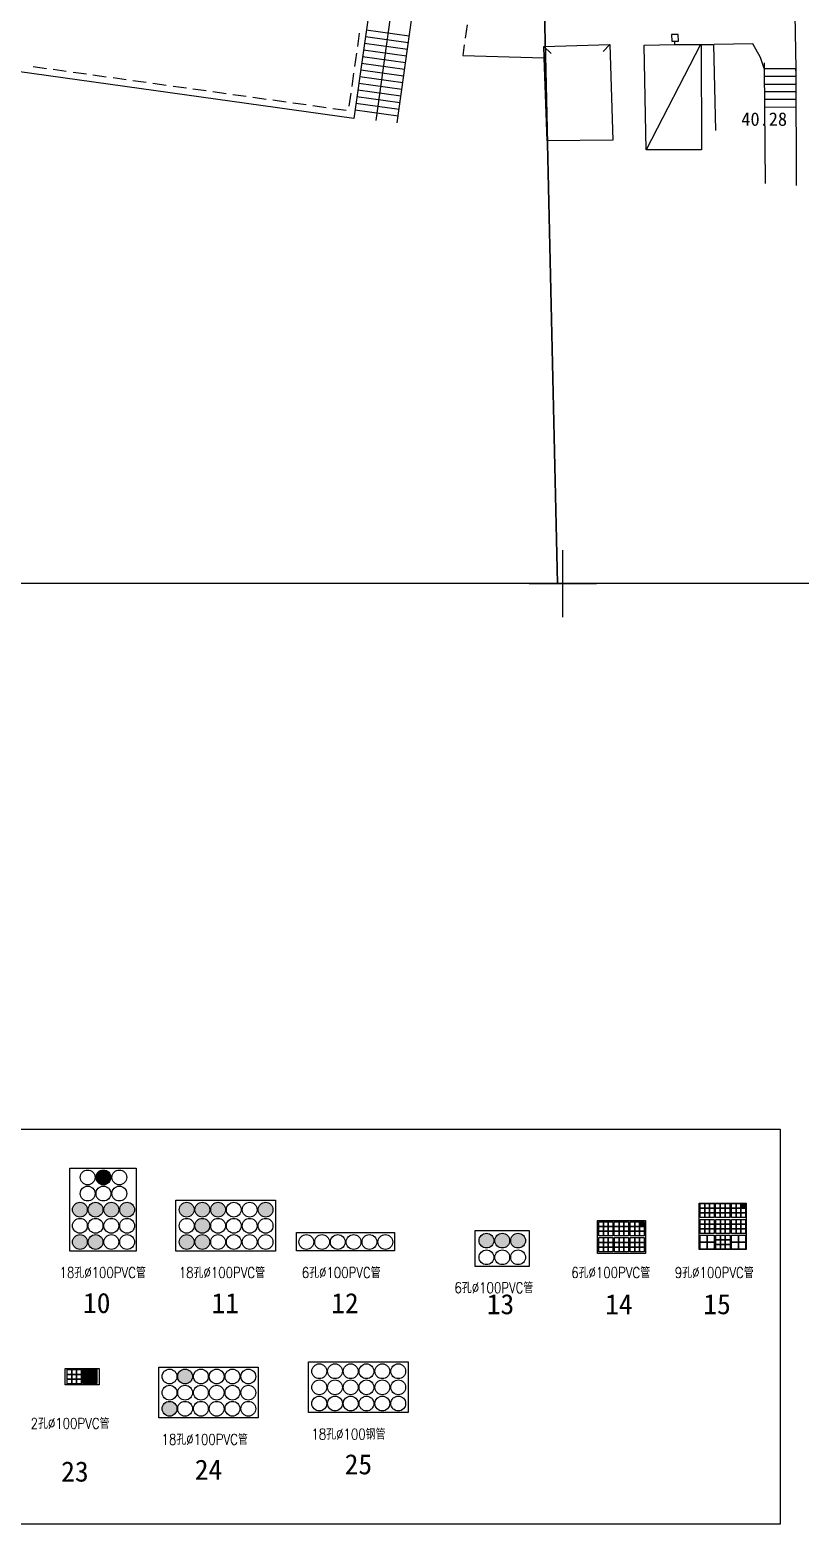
# Model space of a CAD drawing. Extents: x 501830 to 502977, y 299930 to 300245.
# Drawn here: x 502560.4 to 502617.6, y 299930 to 300041.2 of the extents above; entities that cross this region are included whole.
import ezdxf
from ezdxf.enums import TextEntityAlignment as Align

# ---------------------------------------------------------------- set-up
doc = ezdxf.new("R2010")
doc.units = 0
doc.linetypes.add('444', pattern=[0.3, 0.2, -0.1])
for name, color, linetype in [('BJ02', 7, 'Continuous'), ('BJ04', 7, 'Continuous'), ('BJ08', 7, 'Continuous'), ('TK', 7, 'Continuous'), ('电信断面图及编号', 3, 'Continuous'), ('电信注记', 3, 'Continuous'), ('电信管线', 3, 'Continuous')]:
    doc.layers.add(name, color=color, linetype=linetype)
doc.layers.add('道路红线', color=11, linetype='Continuous', lineweight=30)
doc.styles.add('HZ', font='simplex.shx', dxfattribs={"bigfont": 'hztxt'})
doc.styles.get("Standard").update_dxf_attribs({"font": 'SIMFANG.TTF'})
doc.styles.add('粗等线', font='SIMHEI.TTF')
doc.linetypes.add('45002', pattern='A,0.01,[135,bjxx.shx,S=0.15,R=0,X=0,Y=0],0.15,[135,bjxx.shx,S=0.1,R=0,X=0,Y=0],0.14', length=0.3)
doc.linetypes.add('45003', pattern='A,1e-05,[136,bjxx.shx,S=0.075,R=0,X=-1e-05,Y=0],0.15', length=0.15001)

# ---------------------------------------------------------------- blocks, each defined once
blk = doc.blocks.new('236')
blk.add_lwpolyline([(-0.5, -0.5), (0.5, -0.5), (0.5, 0.5), (-0.5, 0.5)], close=True)
blk = doc.blocks.new('acfgw')
at = {"color": 4}
for p, q in [((0, -5), (0, 5)), ((-5, 0), (5, 0))]:
    blk.add_line(p, q, dxfattribs=at)

msp = doc.modelspace()

# ---------------------------------------------------------------- hatches: boundary and pattern name
at = {"layer": '电信断面图及编号', "linetype": 'Continuous'}
h = msp.add_hatch(color=256, dxfattribs=at)
edge = h.paths.add_edge_path()
edge.add_arc((502564.1, 299953.43), 0.551, 0, 360)
edge = h.paths.add_edge_path()
edge.add_arc((502565.26, 299953.43), 0.551, 0, 360)
edge = h.paths.add_edge_path()
edge.add_arc((502566.43, 299953.43), 0.551, 0, 360)
edge = h.paths.add_edge_path()
edge.add_arc((502567.61, 299953.43), 0.551, 0, 360)
edge = h.paths.add_edge_path()
edge.add_arc((502564.1, 299951.03), 0.551, 0, 360)
edge = h.paths.add_edge_path()
edge.add_arc((502565.26, 299951.03), 0.551, 0, 360)
h = msp.add_hatch(color=256, dxfattribs=at)
edge = h.paths.add_edge_path()
edge.add_arc((502572.04, 299953.43), 0.551, 0, 360)
edge = h.paths.add_edge_path()
edge.add_arc((502574.37, 299953.43), 0.551, 0, 360)
edge = h.paths.add_edge_path()
edge.add_arc((502573.2, 299953.43), 0.551, 0, 360)
edge = h.paths.add_edge_path()
edge.add_arc((502577.9, 299953.43), 0.551, 0, 360)
edge = h.paths.add_edge_path()
edge.add_arc((502573.2, 299952.23), 0.551, 0, 360)
edge = h.paths.add_edge_path()
edge.add_arc((502572.04, 299951.03), 0.551, 0, 360)
edge = h.paths.add_edge_path()
edge.add_arc((502573.2, 299951.03), 0.551, 0, 360)
at = {"layer": '电信注记', "linetype": 'Continuous'}
h = msp.add_hatch(color=256, dxfattribs=at)
edge = h.paths.add_edge_path()
edge.add_arc((502571.92, 299941.02), 0.551, 0, 360)
edge = h.paths.add_edge_path()
edge.add_arc((502570.76, 299938.62), 0.551, 0, 360)
at = {"layer": '电信管线', "linetype": 'Continuous'}
h = msp.add_hatch(color=256, dxfattribs=at)
edge = h.paths.add_edge_path()
edge.add_arc((502565.85, 299955.83), 0.551, 0, 360)
for points in [[(502613.22, 299953.89), (502613.57, 299953.89), (502613.57, 299953.54), (502613.22, 299953.54)], [(502605.69, 299952.53), (502606.04, 299952.53), (502606.04, 299952.18), (502605.69, 299952.18)]]:
    msp.add_hatch(color=256, dxfattribs=at).paths.add_polyline_path(points)
h = msp.add_hatch(color=256, dxfattribs=at)
edge = h.paths.add_edge_path()
edge.add_arc((502594.32, 299951.13), 0.551, 0, 360)
edge = h.paths.add_edge_path()
edge.add_arc((502595.49, 299951.13), 0.551, 0, 360)
edge = h.paths.add_edge_path()
edge.add_arc((502596.67, 299951.13), 0.551, 0, 360)
h = msp.add_hatch(color=256, dxfattribs=at)
h.paths.add_polyline_path([(502564.32, 299941.53), (502564.84, 299941.53), (502564.84, 299941.01), (502564.32, 299941.01)])
h.paths.add_polyline_path([(502564.84, 299941.53), (502565.36, 299941.53), (502565.36, 299941.01), (502564.84, 299941.01)])
h.paths.add_polyline_path([(502564.32, 299941.01), (502564.84, 299941.01), (502564.84, 299940.49), (502564.32, 299940.49)])
h.paths.add_polyline_path([(502564.84, 299941.01), (502565.36, 299941.01), (502565.36, 299940.49), (502564.84, 299940.49)])

# ---------------------------------------------------------------- linework, layer by layer
at = {"linetype": 'Continuous'}
msp.add_lwpolyline([(501950, 300200), (502700, 300200), (502700, 300000), (501950, 300000)], close=True, dxfattribs=at)
at = {"layer": 'BJ02', "linetype": 'Continuous'}
msp.add_lwpolyline([(502587.24, 300054.16), (502584.47, 300034.61), (502509.44, 300045.11)], dxfattribs=at)
at = {"layer": 'BJ02', "linetype": 'Continuous', "flags": 128}
for points in [[(502587.8, 300046.78), (502586.09, 300034.45)], [(502587.68, 300034.29), (502589.39, 300046.56)], [(502584.86, 300040.96), (502584.72, 300039.97)], [(502588.51, 300040.23), (502585.32, 300040.68)], [(502588.58, 300040.73), (502585.38, 300041.17)], [(502588.37, 300039.24), (502585.18, 300039.69)], [(502588.44, 300039.74), (502585.25, 300040.18)], [(502598.58, 300039.96), (502599.13, 300039.45)], [(502603.49, 300040.12), (502602.98, 300039.58)], [(502610.23, 300040.1), (502606.19, 300032.28)], [(502608.31, 300040.1), (502608.31, 300040.34)], [(502610.27, 300040.1), (502611.2, 300040.1), (502611.34, 300033.71)], [(502561.61, 300038.31), (502560.62, 300038.45)], [(502584.65, 300039.47), (502584.51, 300038.48)], [(502588.23, 300038.25), (502585.04, 300038.7)], [(502588.3, 300038.74), (502585.11, 300039.19)], [(502563.09, 300038.1), (502562.1, 300038.24)], [(502564.58, 300037.9), (502563.59, 300038.03)], [(502566.06, 300037.69), (502565.07, 300037.83)], [(502567.55, 300037.48), (502566.56, 300037.62)], [(502569.03, 300037.27), (502568.04, 300037.41)], [(502584.44, 300037.98), (502584.3, 300036.99)], [(502588.09, 300037.26), (502584.9, 300037.71)], [(502588.16, 300037.76), (502584.97, 300038.2)], [(502570.52, 300037.06), (502569.53, 300037.2)], [(502572.01, 300036.85), (502571.02, 300036.99)], [(502573.49, 300036.65), (502572.5, 300036.79)], [(502574.98, 300036.44), (502573.99, 300036.58)], [(502576.46, 300036.23), (502575.47, 300036.37)], [(502577.95, 300036.02), (502576.96, 300036.16)], [(502584.23, 300036.5), (502584.09, 300035.51)], [(502587.89, 300035.77), (502584.69, 300036.22)], [(502587.95, 300036.27), (502584.76, 300036.71)], [(502588.02, 300036.76), (502584.83, 300037.21)], [(502579.43, 300035.82), (502578.44, 300035.96)], [(502580.92, 300035.61), (502579.93, 300035.75)], [(502582.4, 300035.4), (502581.41, 300035.54)], [(502583.89, 300035.19), (502582.9, 300035.33)], [(502587.75, 300034.78), (502584.55, 300035.23)], [(502587.82, 300035.28), (502584.62, 300035.72)]]:
    msp.add_lwpolyline(points, dxfattribs=at)
at = {"layer": 'BJ02', "linetype": 'Continuous'}
for points in [[(502598.58, 300039.96), (502603.49, 300040.12), (502603.72, 300032.98), (502598.82, 300032.94), (502598.61, 300039.12), (502598.58, 300039.96)], [(502606.05, 300040.07), (502608.31, 300040.1), (502610.27, 300040.1), (502610.3, 300032.28), (502606.19, 300032.28), (502606.05, 300040.07)]]:
    msp.add_lwpolyline(points, close=True, dxfattribs=at)
at = {"layer": 'BJ04', "linetype": '45003', "ltscale": 5, "flags": 128}
msp.add_lwpolyline([(502613.39, 300108.44), (502613.39, 300106.66), (502615.81, 300106.48), (502617.13, 300046.01), (502617.24, 300042.32), (502617.3, 300038.32)], dxfattribs=at)
at = {"layer": 'BJ04', "linetype": '444', "ltscale": 5, "flags": 128}
msp.add_lwpolyline([(502593.53, 300046.03), (502592.55, 300039.3)], dxfattribs=at)
at = {"layer": 'BJ04', "linetype": '45002', "ltscale": 5, "flags": 128}
msp.add_lwpolyline([(502614.97, 300038.32), (502614.69, 300039.13), (502614.11, 300040.17), (502611.23, 300040.1)], dxfattribs=at)
at = {"layer": 'BJ04', "linetype": 'Continuous', "flags": 128}
for points in [[(502614.97, 300038.74), (502614.97, 300038.43), (502614.97, 300038.32), (502615.04, 300029.76)], [(502614.97, 300038.32), (502615, 300038.32), (502617.3, 300038.32)], [(502614.97, 300037.76), (502617.3, 300037.76)], [(502617.3, 300038.15), (502617.3, 300038.32), (502617.33, 300029.62)], [(502614.97, 300037.17), (502617.3, 300037.17)], [(502614.97, 300036.61), (502617.3, 300036.61)], [(502615, 300036.05), (502617.3, 300036.05)], [(502615, 300035.46), (502617.3, 300035.45)]]:
    msp.add_lwpolyline(points, dxfattribs=at)
at = {"layer": 'BJ08', "linetype": 'Continuous', "flags": 128}
msp.add_lwpolyline([(502592.55, 300039.3), (502598.61, 300039.12)], dxfattribs=at)
at = {"layer": '电信断面图及编号', "linetype": 'Continuous'}
for points in [[(502478.93, 299959.42), (502616.14, 299959.42), (502616.14, 299930.04), (502478.93, 299930.04)], [(502568.29, 299950.34), (502563.36, 299950.34), (502563.36, 299956.53), (502568.29, 299956.53)], [(502571.24, 299954.14), (502578.64, 299954.14), (502578.64, 299950.35), (502571.24, 299950.35)], [(502610.12, 299953.92), (502613.62, 299953.92), (502613.62, 299950.47), (502610.12, 299950.47)], [(502610.19, 299953.89), (502610.54, 299953.89), (502610.54, 299953.54), (502610.19, 299953.54)], [(502610.54, 299953.89), (502610.89, 299953.89), (502610.89, 299953.54), (502610.54, 299953.54)], [(502610.89, 299953.89), (502611.24, 299953.89), (502611.24, 299953.54), (502610.89, 299953.54)], [(502611.35, 299953.89), (502611.7, 299953.89), (502611.7, 299953.54), (502611.35, 299953.54)], [(502611.7, 299953.89), (502612.05, 299953.89), (502612.05, 299953.54), (502611.7, 299953.54)], [(502612.05, 299953.89), (502612.4, 299953.89), (502612.4, 299953.54), (502612.05, 299953.54)], [(502612.52, 299953.89), (502612.87, 299953.89), (502612.87, 299953.54), (502612.52, 299953.54)], [(502612.87, 299953.89), (502613.22, 299953.89), (502613.22, 299953.54), (502612.87, 299953.54)], [(502613.22, 299953.89), (502613.57, 299953.89), (502613.57, 299953.54), (502613.22, 299953.54)], [(502610.19, 299953.54), (502610.54, 299953.54), (502610.54, 299953.19), (502610.19, 299953.19)], [(502610.19, 299953.19), (502610.54, 299953.19), (502610.54, 299952.84), (502610.19, 299952.84)], [(502610.54, 299953.54), (502610.89, 299953.54), (502610.89, 299953.19), (502610.54, 299953.19)], [(502610.54, 299953.19), (502610.89, 299953.19), (502610.89, 299952.84), (502610.54, 299952.84)], [(502610.89, 299953.54), (502611.24, 299953.54), (502611.24, 299953.19), (502610.89, 299953.19)], [(502610.89, 299953.19), (502611.24, 299953.19), (502611.24, 299952.84), (502610.89, 299952.84)], [(502611.35, 299953.54), (502611.7, 299953.54), (502611.7, 299953.19), (502611.35, 299953.19)], [(502611.35, 299953.19), (502611.7, 299953.19), (502611.7, 299952.84), (502611.35, 299952.84)], [(502611.7, 299953.54), (502612.05, 299953.54), (502612.05, 299953.19), (502611.7, 299953.19)], [(502611.7, 299953.19), (502612.05, 299953.19), (502612.05, 299952.84), (502611.7, 299952.84)], [(502612.05, 299953.54), (502612.4, 299953.54), (502612.4, 299953.19), (502612.05, 299953.19)], [(502612.05, 299953.19), (502612.4, 299953.19), (502612.4, 299952.84), (502612.05, 299952.84)], [(502612.52, 299953.54), (502612.87, 299953.54), (502612.87, 299953.19), (502612.52, 299953.19)], [(502612.52, 299953.19), (502612.87, 299953.19), (502612.87, 299952.84), (502612.52, 299952.84)], [(502612.87, 299953.54), (502613.22, 299953.54), (502613.22, 299953.19), (502612.87, 299953.19)], [(502612.87, 299953.19), (502613.22, 299953.19), (502613.22, 299952.84), (502612.87, 299952.84)], [(502613.22, 299953.54), (502613.57, 299953.54), (502613.57, 299953.19), (502613.22, 299953.19)], [(502613.22, 299953.19), (502613.57, 299953.19), (502613.57, 299952.84), (502613.22, 299952.84)], [(502580.2, 299951.73), (502587.48, 299951.73), (502587.48, 299950.36), (502580.2, 299950.36)], [(502593.48, 299951.87), (502597.49, 299951.87), (502597.49, 299949.2), (502593.48, 299949.2)], [(502602.66, 299952.53), (502603.01, 299952.53), (502603.01, 299952.18), (502602.66, 299952.18)], [(502602.66, 299952.18), (502603.01, 299952.18), (502603.01, 299951.83), (502602.66, 299951.83)], [(502602.66, 299951.83), (502603.01, 299951.83), (502603.01, 299951.48), (502602.66, 299951.48)], [(502603.01, 299952.53), (502603.36, 299952.53), (502603.36, 299952.18), (502603.01, 299952.18)], [(502603.01, 299952.18), (502603.36, 299952.18), (502603.36, 299951.83), (502603.01, 299951.83)], [(502603.01, 299951.83), (502603.36, 299951.83), (502603.36, 299951.48), (502603.01, 299951.48)], [(502603.36, 299952.53), (502603.71, 299952.53), (502603.71, 299952.18), (502603.36, 299952.18)], [(502603.36, 299952.18), (502603.71, 299952.18), (502603.71, 299951.83), (502603.36, 299951.83)], [(502603.36, 299951.83), (502603.71, 299951.83), (502603.71, 299951.48), (502603.36, 299951.48)], [(502603.82, 299952.53), (502604.17, 299952.53), (502604.17, 299952.18), (502603.82, 299952.18)], [(502603.82, 299952.18), (502604.17, 299952.18), (502604.17, 299951.83), (502603.82, 299951.83)], [(502603.82, 299951.83), (502604.17, 299951.83), (502604.17, 299951.48), (502603.82, 299951.48)], [(502604.17, 299952.53), (502604.52, 299952.53), (502604.52, 299952.18), (502604.17, 299952.18)], [(502604.17, 299952.18), (502604.52, 299952.18), (502604.52, 299951.83), (502604.17, 299951.83)], [(502604.17, 299951.83), (502604.52, 299951.83), (502604.52, 299951.48), (502604.17, 299951.48)], [(502604.52, 299952.53), (502604.87, 299952.53), (502604.87, 299952.18), (502604.52, 299952.18)], [(502604.52, 299952.18), (502604.87, 299952.18), (502604.87, 299951.83), (502604.52, 299951.83)], [(502604.52, 299951.83), (502604.87, 299951.83), (502604.87, 299951.48), (502604.52, 299951.48)], [(502604.99, 299952.53), (502605.34, 299952.53), (502605.34, 299952.18), (502604.99, 299952.18)], [(502604.99, 299952.18), (502605.34, 299952.18), (502605.34, 299951.83), (502604.99, 299951.83)], [(502604.99, 299951.83), (502605.34, 299951.83), (502605.34, 299951.48), (502604.99, 299951.48)], [(502605.34, 299952.53), (502605.69, 299952.53), (502605.69, 299952.18), (502605.34, 299952.18)], [(502605.34, 299952.18), (502605.69, 299952.18), (502605.69, 299951.83), (502605.34, 299951.83)], [(502605.34, 299951.83), (502605.69, 299951.83), (502605.69, 299951.48), (502605.34, 299951.48)], [(502605.69, 299952.53), (502606.04, 299952.53), (502606.04, 299952.18), (502605.69, 299952.18)], [(502605.69, 299952.18), (502606.04, 299952.18), (502606.04, 299951.83), (502605.69, 299951.83)], [(502605.69, 299951.83), (502606.04, 299951.83), (502606.04, 299951.48), (502605.69, 299951.48)], [(502610.2, 299952.71), (502610.55, 299952.71), (502610.55, 299952.36), (502610.2, 299952.36)], [(502610.2, 299952.36), (502610.55, 299952.36), (502610.55, 299952.01), (502610.2, 299952.01)], [(502610.2, 299952.01), (502610.55, 299952.01), (502610.55, 299951.66), (502610.2, 299951.66)], [(502610.55, 299952.71), (502610.9, 299952.71), (502610.9, 299952.36), (502610.55, 299952.36)], [(502610.55, 299952.36), (502610.9, 299952.36), (502610.9, 299952.01), (502610.55, 299952.01)], [(502610.55, 299952.01), (502610.9, 299952.01), (502610.9, 299951.66), (502610.55, 299951.66)], [(502610.9, 299952.71), (502611.25, 299952.71), (502611.25, 299952.36), (502610.9, 299952.36)], [(502610.9, 299952.36), (502611.25, 299952.36), (502611.25, 299952.01), (502610.9, 299952.01)], [(502610.9, 299952.01), (502611.25, 299952.01), (502611.25, 299951.66), (502610.9, 299951.66)], [(502611.36, 299952.71), (502611.71, 299952.71), (502611.71, 299952.36), (502611.36, 299952.36)], [(502611.36, 299952.36), (502611.71, 299952.36), (502611.71, 299952.01), (502611.36, 299952.01)], [(502611.36, 299952.01), (502611.71, 299952.01), (502611.71, 299951.66), (502611.36, 299951.66)], [(502611.71, 299952.71), (502612.06, 299952.71), (502612.06, 299952.36), (502611.71, 299952.36)], [(502611.71, 299952.36), (502612.06, 299952.36), (502612.06, 299952.01), (502611.71, 299952.01)], [(502611.71, 299952.01), (502612.06, 299952.01), (502612.06, 299951.66), (502611.71, 299951.66)], [(502612.06, 299952.71), (502612.41, 299952.71), (502612.41, 299952.36), (502612.06, 299952.36)], [(502612.06, 299952.36), (502612.41, 299952.36), (502612.41, 299952.01), (502612.06, 299952.01)], [(502612.06, 299952.01), (502612.41, 299952.01), (502612.41, 299951.66), (502612.06, 299951.66)], [(502612.53, 299952.71), (502612.88, 299952.71), (502612.88, 299952.36), (502612.53, 299952.36)], [(502612.53, 299952.36), (502612.88, 299952.36), (502612.88, 299952.01), (502612.53, 299952.01)], [(502612.53, 299952.01), (502612.88, 299952.01), (502612.88, 299951.66), (502612.53, 299951.66)], [(502612.88, 299952.71), (502613.23, 299952.71), (502613.23, 299952.36), (502612.88, 299952.36)], [(502612.88, 299952.36), (502613.23, 299952.36), (502613.23, 299952.01), (502612.88, 299952.01)], [(502612.88, 299952.01), (502613.23, 299952.01), (502613.23, 299951.66), (502612.88, 299951.66)], [(502613.23, 299952.71), (502613.58, 299952.71), (502613.58, 299952.36), (502613.23, 299952.36)], [(502613.23, 299952.36), (502613.58, 299952.36), (502613.58, 299952.01), (502613.23, 299952.01)], [(502613.23, 299952.01), (502613.58, 299952.01), (502613.58, 299951.66), (502613.23, 299951.66)], [(502602.67, 299951.35), (502603.02, 299951.35), (502603.02, 299951), (502602.67, 299951)], [(502602.67, 299951), (502603.02, 299951), (502603.02, 299950.65), (502602.67, 299950.65)], [(502602.67, 299950.65), (502603.02, 299950.65), (502603.02, 299950.3), (502602.67, 299950.3)], [(502603.02, 299951.35), (502603.37, 299951.35), (502603.37, 299951), (502603.02, 299951)], [(502603.02, 299951), (502603.37, 299951), (502603.37, 299950.65), (502603.02, 299950.65)], [(502603.02, 299950.65), (502603.37, 299950.65), (502603.37, 299950.3), (502603.02, 299950.3)], [(502603.37, 299951.35), (502603.72, 299951.35), (502603.72, 299951), (502603.37, 299951)], [(502603.37, 299951), (502603.72, 299951), (502603.72, 299950.65), (502603.37, 299950.65)], [(502603.37, 299950.65), (502603.72, 299950.65), (502603.72, 299950.3), (502603.37, 299950.3)], [(502603.83, 299951.35), (502604.18, 299951.35), (502604.18, 299951), (502603.83, 299951)], [(502603.83, 299951), (502604.18, 299951), (502604.18, 299950.65), (502603.83, 299950.65)], [(502603.83, 299950.65), (502604.18, 299950.65), (502604.18, 299950.3), (502603.83, 299950.3)], [(502604.18, 299951.35), (502604.53, 299951.35), (502604.53, 299951), (502604.18, 299951)], [(502604.18, 299951), (502604.53, 299951), (502604.53, 299950.65), (502604.18, 299950.65)], [(502604.18, 299950.65), (502604.53, 299950.65), (502604.53, 299950.3), (502604.18, 299950.3)], [(502604.53, 299951.35), (502604.88, 299951.35), (502604.88, 299951), (502604.53, 299951)], [(502604.53, 299951), (502604.88, 299951), (502604.88, 299950.65), (502604.53, 299950.65)], [(502604.53, 299950.65), (502604.88, 299950.65), (502604.88, 299950.3), (502604.53, 299950.3)], [(502605, 299951.35), (502605.35, 299951.35), (502605.35, 299951), (502605, 299951)], [(502605, 299951), (502605.35, 299951), (502605.35, 299950.65), (502605, 299950.65)], [(502605, 299950.65), (502605.35, 299950.65), (502605.35, 299950.3), (502605, 299950.3)], [(502605.35, 299951.35), (502605.7, 299951.35), (502605.7, 299951), (502605.35, 299951)], [(502605.35, 299951), (502605.7, 299951), (502605.7, 299950.65), (502605.35, 299950.65)], [(502605.35, 299950.65), (502605.7, 299950.65), (502605.7, 299950.3), (502605.35, 299950.3)], [(502605.7, 299951.35), (502606.05, 299951.35), (502606.05, 299951), (502605.7, 299951)], [(502605.7, 299951), (502606.05, 299951), (502606.05, 299950.65), (502605.7, 299950.65)], [(502605.7, 299950.65), (502606.05, 299950.65), (502606.05, 299950.3), (502605.7, 299950.3)], [(502610.21, 299951.54), (502610.73, 299951.54), (502610.73, 299951.02), (502610.21, 299951.02)], [(502610.21, 299951.02), (502610.73, 299951.02), (502610.73, 299950.5), (502610.21, 299950.5)], [(502610.73, 299951.54), (502611.25, 299951.54), (502611.25, 299951.02), (502610.73, 299951.02)], [(502610.73, 299951.02), (502611.25, 299951.02), (502611.25, 299950.5), (502610.73, 299950.5)], [(502611.37, 299951.54), (502611.72, 299951.54), (502611.72, 299951.19), (502611.37, 299951.19)], [(502611.37, 299951.19), (502611.72, 299951.19), (502611.72, 299950.84), (502611.37, 299950.84)], [(502611.37, 299950.84), (502611.72, 299950.84), (502611.72, 299950.49), (502611.37, 299950.49)], [(502611.72, 299951.54), (502612.07, 299951.54), (502612.07, 299951.19), (502611.72, 299951.19)], [(502611.72, 299951.19), (502612.07, 299951.19), (502612.07, 299950.84), (502611.72, 299950.84)], [(502611.72, 299950.84), (502612.07, 299950.84), (502612.07, 299950.49), (502611.72, 299950.49)], [(502612.07, 299951.54), (502612.42, 299951.54), (502612.42, 299951.19), (502612.07, 299951.19)], [(502612.07, 299951.19), (502612.42, 299951.19), (502612.42, 299950.84), (502612.07, 299950.84)], [(502612.07, 299950.84), (502612.42, 299950.84), (502612.42, 299950.49), (502612.07, 299950.49)], [(502612.54, 299951.54), (502613.06, 299951.54), (502613.06, 299951.02), (502612.54, 299951.02)], [(502612.54, 299951.02), (502613.06, 299951.02), (502613.06, 299950.5), (502612.54, 299950.5)], [(502613.06, 299951.54), (502613.58, 299951.54), (502613.58, 299951.02), (502613.06, 299951.02)], [(502613.06, 299951.02), (502613.58, 299951.02), (502613.58, 299950.5), (502613.06, 299950.5)], [(502569.97, 299941.72), (502577.36, 299941.72), (502577.36, 299937.94), (502569.97, 299937.94)], [(502581.1, 299942.12), (502588.49, 299942.12), (502588.49, 299938.33), (502581.1, 299938.33)], [(502563.01, 299941.62), (502565.52, 299941.62), (502565.52, 299940.4), (502563.01, 299940.4)], [(502563.15, 299941.53), (502563.5, 299941.53), (502563.5, 299941.18), (502563.15, 299941.18)], [(502563.15, 299941.18), (502563.5, 299941.18), (502563.5, 299940.83), (502563.15, 299940.83)], [(502563.15, 299940.83), (502563.5, 299940.83), (502563.5, 299940.48), (502563.15, 299940.48)], [(502563.5, 299941.53), (502563.85, 299941.53), (502563.85, 299941.18), (502563.5, 299941.18)], [(502563.5, 299941.18), (502563.85, 299941.18), (502563.85, 299940.83), (502563.5, 299940.83)], [(502563.5, 299940.83), (502563.85, 299940.83), (502563.85, 299940.48), (502563.5, 299940.48)], [(502563.85, 299941.53), (502564.2, 299941.53), (502564.2, 299941.18), (502563.85, 299941.18)], [(502563.85, 299941.18), (502564.2, 299941.18), (502564.2, 299940.83), (502563.85, 299940.83)], [(502563.85, 299940.83), (502564.2, 299940.83), (502564.2, 299940.48), (502563.85, 299940.48)], [(502564.32, 299941.53), (502564.84, 299941.53), (502564.84, 299941.01), (502564.32, 299941.01)], [(502564.32, 299941.01), (502564.84, 299941.01), (502564.84, 299940.49), (502564.32, 299940.49)], [(502564.84, 299941.53), (502565.36, 299941.53), (502565.36, 299941.01), (502564.84, 299941.01)], [(502564.84, 299941.01), (502565.36, 299941.01), (502565.36, 299940.49), (502564.84, 299940.49)]]:
    msp.add_lwpolyline(points, close=True, dxfattribs=at)
at = {"layer": '电信断面图及编号'}
for centre in [(502564.68, 299955.83), (502565.85, 299955.83), (502567.03, 299955.83), (502564.68, 299954.63), (502565.85, 299954.63), (502567.03, 299954.63), (502564.1, 299953.43), (502565.26, 299953.43), (502566.43, 299953.43), (502567.61, 299953.43), (502572.04, 299953.43), (502573.2, 299953.43), (502574.37, 299953.43), (502575.54, 299953.43), (502576.72, 299953.43), (502577.9, 299953.43), (502564.1, 299952.23), (502565.26, 299952.23), (502566.43, 299952.23), (502567.61, 299952.23), (502572.04, 299952.23), (502573.2, 299952.23), (502574.37, 299952.23), (502575.54, 299952.23), (502576.72, 299952.23), (502577.9, 299952.23), (502594.32, 299951.13), (502595.49, 299951.13), (502596.67, 299951.13), (502564.1, 299951.03), (502565.26, 299951.03), (502566.43, 299951.03), (502567.61, 299951.03), (502572.04, 299951.03), (502573.2, 299951.03), (502574.37, 299951.03), (502575.54, 299951.03), (502576.72, 299951.03), (502577.9, 299951.03), (502580.93, 299951.03), (502582.1, 299951.03), (502583.27, 299951.03), (502584.44, 299951.03), (502585.62, 299951.03), (502586.8, 299951.03), (502594.32, 299949.89), (502595.49, 299949.89), (502596.67, 299949.89), (502581.89, 299941.41), (502583.06, 299941.41), (502584.23, 299941.41), (502585.4, 299941.41), (502586.58, 299941.41), (502587.76, 299941.41), (502570.76, 299941.02), (502571.92, 299941.02), (502573.09, 299941.02), (502574.26, 299941.02), (502575.44, 299941.02), (502576.62, 299941.02), (502581.89, 299940.21), (502583.06, 299940.21), (502584.23, 299940.21), (502585.4, 299940.21), (502586.58, 299940.21), (502587.76, 299940.21), (502570.76, 299939.82), (502571.92, 299939.82), (502573.09, 299939.82), (502574.26, 299939.82), (502575.44, 299939.82), (502576.62, 299939.82), (502581.89, 299939.01), (502583.06, 299939.01), (502584.23, 299939.01), (502585.4, 299939.01), (502586.58, 299939.01), (502587.76, 299939.01), (502570.76, 299938.62), (502571.92, 299938.62), (502573.09, 299938.62), (502574.26, 299938.62), (502575.44, 299938.62), (502576.62, 299938.62)]:
    msp.add_circle(centre, 0.551, dxfattribs=at)
at = {"layer": '电信管线', "linetype": 'Continuous', "ltscale": 0.5}
msp.add_lwpolyline([(502602.56, 299952.62), (502606.13, 299952.62), (502606.13, 299950.17), (502602.56, 299950.17)], close=True, dxfattribs=at)
at = {"layer": '道路红线', "color": 40}
msp.add_line((502598.43, 300051.82), (502599.59, 300000), dxfattribs=at)

# ---------------------------------------------------------------- block references
at = {"layer": 'BJ02', "linetype": 'Continuous', "xscale": 0.4999999999795531, "yscale": 0.5, "zscale": 0.5, "rotation": 1.000000001580159}
msp.add_blockref('236', (502608.33, 300040.6), dxfattribs=at)
at = {"layer": 'TK', "linetype": 'Continuous', "xscale": 0.5, "yscale": 0.5}
msp.add_blockref('acfgw', (502600, 300000), dxfattribs=at)

# ---------------------------------------------------------------- texts
at = {"layer": 'BJ08', "linetype": 'Continuous'}
msp.add_text('40.28', height=1, dxfattribs=at).set_placement((502613.26, 300034.06))
at = {"layer": '电信断面图及编号', "style": 'HZ', "width": 0.8}
for s, p in [('18孔%%c100PVC管', (502562.59, 299948.35, 200.54)), ('18孔%%c100PVC管', (502571.45, 299948.35, 200.54)), ('6孔%%c100PVC管', (502580.59, 299948.35, 200.54)), ('6孔%%C100PVC管', (502600.62, 299948.35, 200.54)), ('9孔%%C100PVC管', (502608.32, 299948.35, 200.54)), ('6孔%%c100PVC管', (502591.94, 299947.22, 200.54)), ('2孔%%C100PVC管', (502560.44, 299937.13, 200.54)), ('18孔%%C100钢管', (502581.31, 299936.33, 200.54)), ('18孔%%c100PVC管', (502570.17, 299935.94, 200.54))]:
    msp.add_text(s, height=0.8, dxfattribs=at).set_placement(p)
at = {"layer": '电信断面图及编号', "style": '粗等线'}
for s, p in [('10', (502565.35, 299946.48)), ('11', (502574.9, 299946.48)), ('12', (502583.8, 299946.48)), ('13', (502595.36, 299946.39)), ('14', (502604.16, 299946.39)), ('15', (502611.46, 299946.39)), ('25', (502584.8, 299934.48)), ('23', (502563.73, 299933.94)), ('24', (502573.66, 299934.09))]:
    msp.add_text(s, height=1.5, dxfattribs=at).set_placement(p, align=Align.MIDDLE)

doc.saveas('drawing.dxf')
